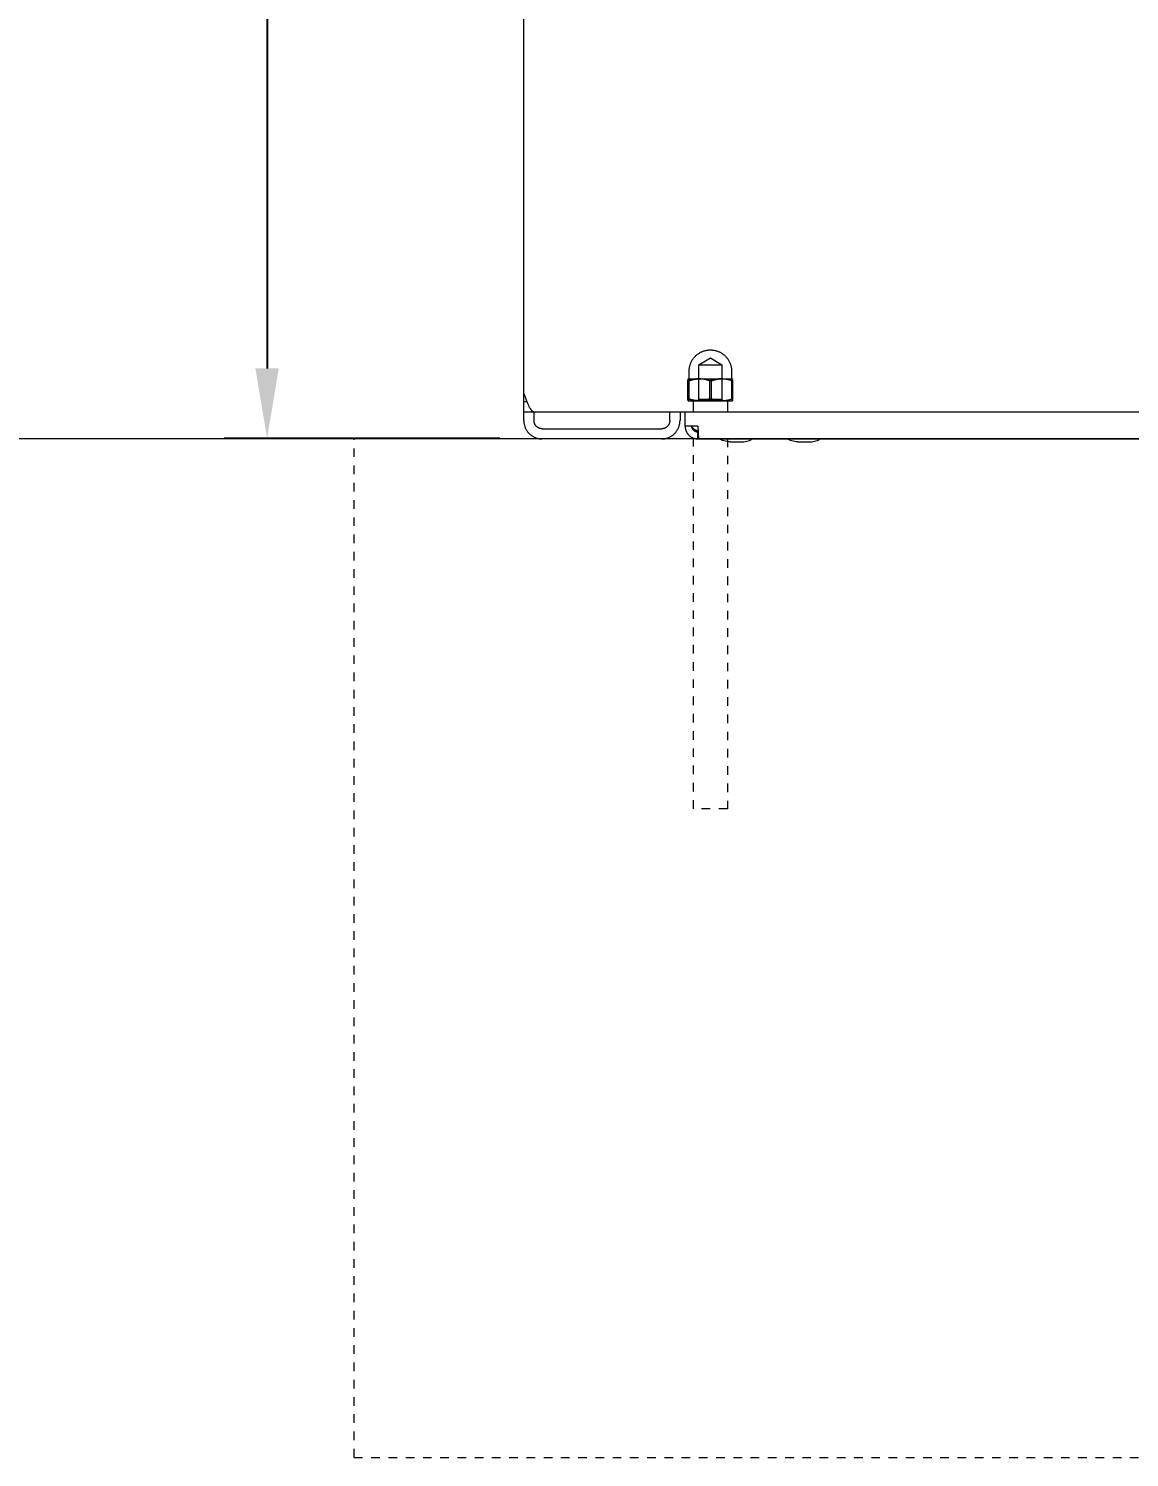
# Model space of a CAD drawing. Header units: inches. Extents: x 1.4 to 100.8, y 1 to 65.9.
# Drawn here: x 26.46 to 39.23, y 32.76 to 49.32 of the extents above; entities that cross this region are included whole.
import ezdxf

# ---------------------------------------------------------------- set-up
doc = ezdxf.new("R2010")
doc.units = ezdxf.units.IN
doc.linetypes.add('HIDDEN', pattern=[1.905, 1.27, -0.635])
for name, color, linetype, lineweight in [('ZANO_R', 7, 'Continuous', 0), ('ZANO_R_przerywana', 250, 'HIDDEN', 0), ('ZANO_W', 1, 'Continuous', 0)]:
    doc.layers.add(name, color=color, linetype=linetype, lineweight=lineweight)
doc.styles.get("Standard").update_dxf_attribs({"font": 'arial.ttf'})
doc.dimstyles.new('amerykanie', dxfattribs={"dimtxt": 50, "dimasz": 50, "dimexe": 0.5, "dimexo": 0.5, "dimgap": 1, "dimtad": 1, "dimdec": 0, "dimzin": 0, "dimlunit": 5, "dimtxsty": 'Standard', "dimcen": 0.09, "dimclrd": 1, "dimclre": 1, "dimclrt": 1, "dimazin": 0, "dimtfac": 1, "dimtdec": 0, "dimtmove": 0, "dimatfit": 3, "dimfxl": 1, "dimtzin": 0, "dimarcsym": 1})

# ---------------------------------------------------------------- blocks, each defined once
blk = doc.blocks.new('*D356')
at = {"layer": 'ZANO_W', "color": 1, "lineweight": -2}
for p, q in [((31.925, 62.289), (28.727, 62.289)), ((29.227, 61.477), (29.227, 45.385)), ((31.925, 44.572), (28.727, 44.572))]:
    blk.add_line(p, q, dxfattribs=at)
at = {"layer": 'ZANO_W', "color": 1}
for points in [[(29.362, 61.477), (29.091, 61.477), (29.227, 62.289)], [(29.091, 45.385), (29.362, 45.385), (29.227, 44.572)]]:
    blk.add_solid(points, dxfattribs=at)
at = {"layer": 'ZANO_W', "color": 1, "insert": (28.307, 53.431), "char_height": 0.8125, "attachment_point": 5, "rotation": 90}
blk.add_mtext('17 11/16', dxfattribs=at)

msp = doc.modelspace()

# ---------------------------------------------------------------- linework, layer by layer
at = {"layer": 'ZANO_R'}
for p, q in [((32.20432, 45.09442), (32.20432, 62.07635)), ((34.23338, 45.55834), (34.24048, 45.56283)), ((34.24048, 45.56283), (34.24774, 45.56707)), ((34.24774, 45.56707), (34.25514, 45.57107)), ((34.25514, 45.57107), (34.26266, 45.57481)), ((34.26266, 45.57481), (34.27031, 45.57828)), ((34.27031, 45.57828), (34.27808, 45.5815)), ((34.27808, 45.5815), (34.28595, 45.58445)), ((34.28595, 45.58445), (34.29392, 45.58713)), ((34.29392, 45.58713), (34.30197, 45.58954)), ((34.30197, 45.58954), (34.3101, 45.59166)), ((34.3101, 45.59166), (34.3183, 45.59351)), ((34.3183, 45.59351), (34.32655, 45.59508)), ((34.32655, 45.59508), (34.33486, 45.59637)), ((34.33486, 45.59637), (34.34321, 45.59737)), ((34.34321, 45.59737), (34.35158, 45.59809)), ((34.35158, 45.59809), (34.35997, 45.59852)), ((34.35997, 45.59852), (34.36838, 45.59866)), ((34.36838, 45.59866), (34.37678, 45.59852)), ((34.37678, 45.59852), (34.38517, 45.59809)), ((34.38517, 45.59809), (34.39355, 45.59737)), ((34.39355, 45.59737), (34.40189, 45.59637)), ((34.40189, 45.59637), (34.4102, 45.59508)), ((34.4102, 45.59508), (34.41846, 45.59351)), ((34.41846, 45.59351), (34.42666, 45.59166)), ((34.42666, 45.59166), (34.43479, 45.58954)), ((34.43479, 45.58954), (34.44284, 45.58713)), ((34.44284, 45.58713), (34.45081, 45.58445)), ((34.45081, 45.58445), (34.45868, 45.5815)), ((34.45868, 45.5815), (34.46644, 45.57828)), ((34.46644, 45.57828), (34.47409, 45.57481)), ((34.47409, 45.57481), (34.48162, 45.57107)), ((34.48162, 45.57107), (34.48901, 45.56707)), ((34.48901, 45.56707), (34.49627, 45.56283)), ((34.49627, 45.56283), (34.50337, 45.55834)), ((34.12453, 45.38604), (34.12581, 45.39434)), ((34.12581, 45.39434), (34.12738, 45.4026)), ((34.12738, 45.4026), (34.12923, 45.4108)), ((34.12923, 45.4108), (34.13136, 45.41893)), ((34.13136, 45.41893), (34.13377, 45.42698)), ((34.13377, 45.42698), (34.13645, 45.43495)), ((34.13645, 45.43495), (34.1394, 45.44282)), ((34.1394, 45.44282), (34.14261, 45.45058)), ((34.14261, 45.45058), (34.14609, 45.45823)), ((34.14609, 45.45823), (34.14983, 45.46576)), ((34.14983, 45.46576), (34.15382, 45.47316)), ((34.15382, 45.47316), (34.15807, 45.48041)), ((34.15807, 45.48041), (34.16256, 45.48752)), ((34.16256, 45.48752), (34.16729, 45.49447)), ((34.16729, 45.49447), (34.17225, 45.50125)), ((34.17225, 45.50125), (34.17744, 45.50786)), ((34.17744, 45.50786), (34.18286, 45.51429)), ((34.18286, 45.51429), (34.18849, 45.52053)), ((34.18849, 45.52053), (34.19433, 45.52657)), ((34.19433, 45.52657), (34.20037, 45.53241)), ((34.20037, 45.53241), (34.20661, 45.53804)), ((34.20661, 45.53804), (34.21304, 45.54346)), ((34.21304, 45.54346), (34.21965, 45.54865)), ((34.21965, 45.54865), (34.22643, 45.55361)), ((34.22643, 45.55361), (34.23338, 45.55834)), ((34.23447, 45.02546), (34.23447, 45.42538)), ((34.23448, 45.42538), (34.36838, 45.50583)), ((34.23448, 45.42538), (34.23448, 45.42538)), ((34.23448, 45.42538), (34.23448, 45.42538)), ((34.23448, 45.42538), (34.23448, 45.42538)), ((34.23448, 45.42538), (34.23451, 45.42538)), ((34.23451, 45.42538), (34.23468, 45.42538)), ((34.23468, 45.42538), (34.23546, 45.42538)), ((34.23546, 45.42538), (34.23878, 45.42538)), ((34.23878, 45.42538), (34.252, 45.42538)), ((34.252, 45.42538), (34.29685, 45.42538)), ((34.29685, 45.42538), (34.50227, 45.42538)), ((34.36838, 45.50583), (34.50227, 45.42538)), ((34.50228, 45.42538), (34.50228, 45.02546)), ((34.50337, 45.55834), (34.51032, 45.55361)), ((34.51032, 45.55361), (34.51711, 45.54865)), ((34.51711, 45.54865), (34.52372, 45.54346)), ((34.52372, 45.54346), (34.53014, 45.53804)), ((34.53014, 45.53804), (34.53638, 45.53241)), ((34.53638, 45.53241), (34.54243, 45.52657)), ((34.54243, 45.52657), (34.54827, 45.52053)), ((34.54827, 45.52053), (34.5539, 45.51429)), ((34.5539, 45.51429), (34.55931, 45.50786)), ((34.55931, 45.50786), (34.56451, 45.50125)), ((34.56451, 45.50125), (34.56947, 45.49447)), ((34.56947, 45.49447), (34.5742, 45.48752)), ((34.5742, 45.48752), (34.57869, 45.48041)), ((34.57869, 45.48041), (34.58293, 45.47316)), ((34.58293, 45.47316), (34.58692, 45.46576)), ((34.58692, 45.46576), (34.59066, 45.45823)), ((34.59066, 45.45823), (34.59414, 45.45058)), ((34.59414, 45.45058), (34.59736, 45.44282)), ((34.59736, 45.44282), (34.60031, 45.43495)), ((34.60031, 45.43495), (34.60299, 45.42698)), ((34.60299, 45.42698), (34.60539, 45.41893)), ((34.60539, 45.41893), (34.60752, 45.4108)), ((34.60752, 45.4108), (34.60937, 45.4026)), ((34.60937, 45.4026), (34.61094, 45.39434)), ((34.61094, 45.39434), (34.61223, 45.38604)), ((34.10669, 45.24104), (34.11218, 45.26379)), ((34.11876, 45.24519), (34.10669, 45.24104)), ((34.10669, 45.03078), (34.10669, 45.24104)), ((34.11218, 45.26379), (34.11239, 45.26391)), ((34.1124, 45.26391), (34.11239, 45.26391)), ((34.11239, 45.26391), (34.11239, 45.26391)), ((34.11239, 45.26391), (34.11239, 45.26391)), ((34.11239, 45.26391), (34.11245, 45.26391)), ((34.11245, 45.26391), (34.11273, 45.26391)), ((34.11273, 45.26391), (34.11402, 45.26391)), ((34.11277, 45.26389), (34.11849, 45.24104)), ((34.11402, 45.26391), (34.11955, 45.26391)), ((34.11772, 45.26393), (34.11788, 45.26394)), ((34.11788, 45.26394), (34.11804, 45.26396)), ((34.11804, 45.26396), (34.1182, 45.26398)), ((34.1182, 45.26398), (34.11835, 45.264)), ((34.11835, 45.264), (34.11851, 45.26403)), ((34.11849, 45.24104), (34.13205, 45.24546)), ((34.11849, 45.24104), (34.11849, 45.03078)), ((34.11851, 45.26403), (34.11867, 45.26407)), ((34.11867, 45.26407), (34.11882, 45.26411)), ((34.13096, 45.24893), (34.11876, 45.24519)), ((34.11882, 45.26411), (34.11897, 45.26415)), ((34.11897, 45.26415), (34.11913, 45.26421)), ((34.11913, 45.26421), (34.11928, 45.26426)), ((34.11928, 45.26426), (34.11942, 45.26432)), ((34.11942, 45.26432), (34.11957, 45.26439)), ((34.11955, 45.26391), (34.14258, 45.26391)), ((34.11957, 45.26439), (34.11971, 45.26446)), ((34.11971, 45.26446), (34.11985, 45.26454)), ((34.11985, 45.26454), (34.11999, 45.26462)), ((34.11999, 45.26462), (34.12013, 45.26471)), ((34.12013, 45.26471), (34.12026, 45.2648)), ((34.12026, 45.2648), (34.12039, 45.26489)), ((34.12039, 45.26489), (34.12051, 45.26499)), ((34.12051, 45.26499), (34.12064, 45.26509)), ((34.12064, 45.26509), (34.12075, 45.2652)), ((34.12075, 45.2652), (34.12087, 45.26531)), ((34.12087, 45.26531), (34.12098, 45.26543)), ((34.12098, 45.26543), (34.12109, 45.26555)), ((34.12109, 45.26555), (34.12119, 45.26567)), ((34.12119, 45.26567), (34.12129, 45.2658)), ((34.12129, 45.2658), (34.12138, 45.26593)), ((34.12138, 45.26593), (34.12147, 45.26606)), ((34.12147, 45.26606), (34.12156, 45.26619)), ((34.12156, 45.26619), (34.12164, 45.26633)), ((34.12164, 45.26633), (34.12171, 45.26647)), ((34.12171, 45.26647), (34.12178, 45.26662)), ((34.12178, 45.26662), (34.12185, 45.26676)), ((34.12185, 45.26676), (34.12191, 45.26691)), ((34.12191, 45.26691), (34.12197, 45.26706)), ((34.12197, 45.26706), (34.12202, 45.26721)), ((34.12202, 45.26721), (34.12206, 45.26737)), ((34.12206, 45.26737), (34.1221, 45.26752)), ((34.1221, 45.26752), (34.12214, 45.26768)), ((34.12214, 45.26768), (34.12217, 45.26784)), ((34.12217, 45.26784), (34.12219, 45.26799)), ((34.12219, 45.26799), (34.12221, 45.26815)), ((34.12221, 45.26815), (34.12222, 45.26831)), ((34.12222, 45.26831), (34.12223, 45.26847)), ((34.12223, 45.35252), (34.12238, 45.36092)), ((34.12223, 45.26863), (34.12223, 45.35252)), ((34.12223, 45.26847), (34.12223, 45.26863)), ((34.12238, 45.36092), (34.12281, 45.36932)), ((34.12281, 45.36932), (34.12352, 45.37769)), ((34.12352, 45.37769), (34.12453, 45.38604)), ((34.14328, 45.25226), (34.13096, 45.24893)), ((34.13205, 45.24546), (34.14575, 45.24941)), ((34.14258, 45.26391), (34.22767, 45.26391)), ((34.1557, 45.25519), (34.14328, 45.25226)), ((34.14575, 45.24941), (34.15958, 45.2529)), ((34.16821, 45.25769), (34.1557, 45.25519)), ((34.15958, 45.2529), (34.17352, 45.25591)), ((34.1808, 45.25978), (34.16821, 45.25769)), ((34.17352, 45.25591), (34.18755, 45.25846)), ((34.19345, 45.26145), (34.1808, 45.25978)), ((34.18755, 45.25846), (34.20166, 45.26053)), ((34.20615, 45.26269), (34.19345, 45.26145)), ((34.20166, 45.26053), (34.21583, 45.26212)), ((34.21888, 45.26351), (34.20615, 45.26269)), ((34.21583, 45.26212), (34.23004, 45.26324)), ((34.23163, 45.26391), (34.21888, 45.26351)), ((34.23004, 45.26324), (34.24429, 45.26387)), ((34.24439, 45.26351), (34.23163, 45.26391)), ((34.23955, 45.26381), (34.23559, 45.26388)), ((34.23612, 45.26391), (34.48279, 45.26391)), ((34.24099, 45.26381), (34.24516, 45.26388)), ((34.25712, 45.26269), (34.24439, 45.26351)), ((34.25397, 45.26388), (34.26826, 45.26326)), ((34.26982, 45.26145), (34.25712, 45.26269)), ((34.26826, 45.26326), (34.28252, 45.26215)), ((34.28247, 45.25978), (34.26982, 45.26145)), ((34.29506, 45.25769), (34.28247, 45.25978)), ((34.28252, 45.26215), (34.29674, 45.26057)), ((34.30757, 45.25519), (34.29506, 45.25769)), ((34.29674, 45.26057), (34.3109, 45.2585)), ((34.31999, 45.25227), (34.30757, 45.25519)), ((34.3109, 45.2585), (34.32497, 45.25595)), ((34.33231, 45.24893), (34.31999, 45.25227)), ((34.32497, 45.25595), (34.33896, 45.25293)), ((34.34451, 45.24519), (34.33231, 45.24893)), ((34.33896, 45.25293), (34.35283, 45.24943)), ((34.35658, 45.24104), (34.34451, 45.24519)), ((34.35283, 45.24943), (34.36657, 45.24547)), ((34.36925, 45.2452), (34.35658, 45.24104)), ((34.35658, 45.24104), (34.35658, 45.03078)), ((34.36657, 45.24547), (34.38018, 45.24104)), ((34.38205, 45.24894), (34.36925, 45.2452)), ((34.38018, 45.24104), (34.39182, 45.24504)), ((34.38018, 45.03078), (34.38018, 45.24104)), ((34.39497, 45.25228), (34.38205, 45.24894)), ((34.39182, 45.24504), (34.40359, 45.24866)), ((34.40798, 45.2552), (34.39497, 45.25228)), ((34.40359, 45.24866), (34.41546, 45.25191)), ((34.42108, 45.25771), (34.40798, 45.2552)), ((34.41546, 45.25191), (34.42744, 45.25478)), ((34.43426, 45.25979), (34.42108, 45.25771)), ((34.42744, 45.25478), (34.4395, 45.25726)), ((34.44749, 45.26146), (34.43426, 45.25979)), ((34.4395, 45.25726), (34.45163, 45.25936)), ((34.46077, 45.2627), (34.44749, 45.26146)), ((34.45163, 45.25936), (34.46382, 45.26107)), ((34.47409, 45.26352), (34.46077, 45.2627)), ((34.46382, 45.26107), (34.47606, 45.2624)), ((34.48742, 45.26391), (34.47409, 45.26352)), ((34.47606, 45.2624), (34.48833, 45.26333)), ((34.48325, 45.26388), (34.47908, 45.26381)), ((34.50075, 45.26352), (34.48742, 45.26391)), ((34.48833, 45.26333), (34.50063, 45.26387)), ((34.49246, 45.26391), (34.62398, 45.26391)), ((34.51406, 45.2627), (34.50075, 45.26352)), ((34.50908, 45.26388), (34.52143, 45.26336)), ((34.52735, 45.26146), (34.51406, 45.2627)), ((34.52143, 45.26336), (34.53376, 45.26244)), ((34.54058, 45.25979), (34.52735, 45.26146)), ((34.53376, 45.26244), (34.54606, 45.26112)), ((34.55375, 45.25771), (34.54058, 45.25979)), ((34.54606, 45.26112), (34.5583, 45.25942)), ((34.56686, 45.2552), (34.55375, 45.25771)), ((34.5583, 45.25942), (34.57049, 45.25732)), ((34.57987, 45.25228), (34.56686, 45.2552)), ((34.57049, 45.25732), (34.5826, 45.25483)), ((34.59278, 45.24894), (34.57987, 45.25228)), ((34.5826, 45.25483), (34.59462, 45.25195)), ((34.60559, 45.2452), (34.59278, 45.24894)), ((34.59462, 45.25195), (34.60655, 45.2487)), ((34.61826, 45.24104), (34.60559, 45.2452)), ((34.60655, 45.2487), (34.61837, 45.24506)), ((34.61223, 45.38604), (34.61323, 45.37769)), ((34.61323, 45.37769), (34.61395, 45.36932)), ((34.61395, 45.36932), (34.61438, 45.36092)), ((34.61438, 45.36092), (34.61452, 45.35252)), ((34.61452, 45.35252), (34.61452, 45.26863)), ((34.61452, 45.26863), (34.61452, 45.26847)), ((34.61452, 45.26847), (34.61453, 45.26831)), ((34.61453, 45.26831), (34.61455, 45.26814)), ((34.61455, 45.26814), (34.61457, 45.26798)), ((34.61457, 45.26798), (34.61459, 45.26782)), ((34.61459, 45.26782), (34.61462, 45.26765)), ((34.61462, 45.26765), (34.61466, 45.26749)), ((34.61466, 45.26749), (34.6147, 45.26734)), ((34.6147, 45.26734), (34.61475, 45.26718)), ((34.61475, 45.26718), (34.6148, 45.26702)), ((34.6148, 45.26702), (34.61486, 45.26687)), ((34.61486, 45.26687), (34.61493, 45.26672)), ((34.61493, 45.26672), (34.615, 45.26657)), ((34.615, 45.26657), (34.61507, 45.26642)), ((34.61507, 45.26642), (34.61515, 45.26628)), ((34.61515, 45.26628), (34.61523, 45.26614)), ((34.61523, 45.26614), (34.61532, 45.266)), ((34.61532, 45.266), (34.61542, 45.26586)), ((34.61542, 45.26586), (34.61552, 45.26573)), ((34.61552, 45.26573), (34.61562, 45.2656)), ((34.61562, 45.2656), (34.61573, 45.26548)), ((34.61573, 45.26548), (34.61584, 45.26536)), ((34.61584, 45.26536), (34.61595, 45.26524)), ((34.61595, 45.26524), (34.61607, 45.26513)), ((34.61607, 45.26513), (34.6162, 45.26502)), ((34.6162, 45.26502), (34.61632, 45.26492)), ((34.61632, 45.26492), (34.61646, 45.26482)), ((34.61646, 45.26482), (34.61659, 45.26472)), ((34.61659, 45.26472), (34.61673, 45.26463)), ((34.61673, 45.26463), (34.61687, 45.26455)), ((34.61687, 45.26455), (34.61701, 45.26447)), ((34.61701, 45.26447), (34.61716, 45.26439)), ((34.61716, 45.26439), (34.61731, 45.26432)), ((34.61731, 45.26432), (34.61746, 45.26426)), ((34.61746, 45.26426), (34.61761, 45.2642)), ((34.61761, 45.2642), (34.61777, 45.26415)), ((34.61777, 45.26415), (34.61792, 45.2641)), ((34.61792, 45.2641), (34.61808, 45.26405)), ((34.61808, 45.26405), (34.61824, 45.26402)), ((34.61824, 45.26402), (34.6184, 45.26398)), ((34.62416, 45.26391), (34.61826, 45.24104)), ((34.61826, 45.03078), (34.61826, 45.24104)), ((34.61837, 45.24506), (34.63006, 45.24104)), ((34.6184, 45.26398), (34.61856, 45.26396)), ((34.63006, 45.24104), (34.62416, 45.26391)), ((34.63006, 45.03078), (34.63006, 45.24104)), ((32.20432, 44.9999), (32.20432, 45.09442)), ((32.20432, 45.09442), (32.22647, 45.03268)), ((34.50422, 45.07475), (34.50422, 45.07481)), ((32.20432, 44.9999), (32.23896, 44.9999)), ((32.20432, 44.88175), (32.20432, 44.9999)), ((32.22647, 45.03268), (32.24271, 44.9905)), ((32.24271, 44.9905), (32.24988, 44.97331)), ((32.24988, 44.97331), (32.25748, 44.9563)), ((32.25748, 44.9563), (32.26389, 44.94304)), ((32.26389, 44.94304), (32.26726, 44.9365)), ((32.26726, 44.9365), (32.27078, 44.93002)), ((32.27078, 44.93002), (32.27388, 44.9246)), ((32.27388, 44.9246), (32.27711, 44.91925)), ((32.27711, 44.91925), (32.2805, 44.914)), ((32.2805, 44.914), (32.28226, 44.91142)), ((32.28226, 44.91142), (32.28407, 44.90887)), ((32.28407, 44.90887), (32.28566, 44.90671)), ((32.28566, 44.90671), (32.2873, 44.90457)), ((32.2873, 44.90457), (32.28898, 44.90248)), ((32.28898, 44.90248), (32.29071, 44.90042)), ((32.29071, 44.90042), (32.2923, 44.89862)), ((32.2923, 44.89862), (32.29394, 44.89686)), ((32.29394, 44.89686), (32.29562, 44.89515)), ((34.11218, 45.00804), (34.10669, 45.03078)), ((34.11876, 45.02664), (34.10669, 45.03078)), ((34.11239, 45.00792), (34.11218, 45.00804)), ((34.1124, 45.00792), (34.11239, 45.00792)), ((34.11239, 45.00792), (34.11239, 45.00792)), ((34.11239, 45.00792), (34.11239, 45.00792)), ((34.11239, 45.00792), (34.11243, 45.00792)), ((34.11243, 45.00792), (34.11269, 45.00792)), ((34.11269, 45.00792), (34.11393, 45.00792)), ((34.11849, 45.03078), (34.11278, 45.00794)), ((34.11393, 45.00792), (34.11936, 45.00792)), ((34.13311, 45.0261), (34.11849, 45.03078)), ((34.13096, 45.02289), (34.11876, 45.02664)), ((34.11936, 45.00792), (34.14214, 45.00792)), ((34.14328, 45.01956), (34.13096, 45.02289)), ((34.14789, 45.02194), (34.13311, 45.0261)), ((34.14214, 45.00792), (34.22679, 45.00792)), ((34.1557, 45.01664), (34.14328, 45.01956)), ((34.1628, 45.01828), (34.14789, 45.02194)), ((34.16821, 45.01414), (34.1557, 45.01664)), ((34.17783, 45.01514), (34.1628, 45.01828)), ((34.1808, 45.01205), (34.16821, 45.01414)), ((34.56526, 45.00508), (34.17146, 45.00508)), ((34.17146, 45.00508), (34.17146, 45.00508)), ((34.17146, 45.00508), (34.1715, 45.00508)), ((34.17146, 44.88175), (34.17146, 45.00508)), ((34.19296, 45.01253), (34.17783, 45.01514)), ((34.19345, 45.01038), (34.1808, 45.01205)), ((34.20816, 45.01044), (34.19296, 45.01253)), ((34.20615, 45.00914), (34.19345, 45.01038)), ((34.21888, 45.00831), (34.20615, 45.00914)), ((34.22344, 45.00888), (34.20816, 45.01044)), ((34.21085, 45.00792), (34.21085, 45.00892)), ((34.21086, 45.00893), (34.23447, 45.02546)), ((34.28423, 45.00892), (34.21086, 45.00892)), ((34.23163, 45.00792), (34.21888, 45.00831)), ((34.22434, 45.00882), (34.22344, 45.00888)), ((34.23434, 45.00824), (34.22353, 45.00887)), ((34.22767, 45.00794), (34.2237, 45.00802)), ((34.24439, 45.00831), (34.23163, 45.00792)), ((34.24517, 45.00794), (34.23434, 45.00824)), ((34.29685, 45.02546), (34.23449, 45.02546)), ((34.23559, 45.00792), (34.48324, 45.00792)), ((34.25712, 45.00913), (34.24439, 45.00831)), ((34.2645, 45.00825), (34.25351, 45.00794)), ((34.26982, 45.01038), (34.25712, 45.00913)), ((34.27548, 45.0089), (34.2645, 45.00825)), ((34.28247, 45.01204), (34.26982, 45.01038)), ((34.27837, 45.00892), (34.27548, 45.00892)), ((34.28819, 45.01014), (34.27553, 45.00891)), ((34.29506, 45.01413), (34.28247, 45.01204)), ((34.46122, 45.00892), (34.28423, 45.00892)), ((34.30081, 45.01174), (34.28819, 45.01014)), ((34.30757, 45.01664), (34.29506, 45.01413)), ((34.50226, 45.02546), (34.29685, 45.02546)), ((34.31338, 45.01373), (34.30081, 45.01174)), ((34.31999, 45.01956), (34.30757, 45.01664)), ((34.32588, 45.0161), (34.31338, 45.01373)), ((34.33231, 45.02289), (34.31999, 45.01956)), ((34.33831, 45.01884), (34.32588, 45.0161)), ((34.34451, 45.02664), (34.33231, 45.02289)), ((34.35064, 45.02195), (34.33831, 45.01884)), ((34.35658, 45.03078), (34.34451, 45.02664)), ((34.36288, 45.02543), (34.35064, 45.02195)), ((34.36297, 45.02546), (34.35603, 45.02348)), ((34.35658, 45.03078), (34.36925, 45.02663)), ((34.38018, 45.03078), (34.36297, 45.02546)), ((34.36925, 45.02663), (34.38205, 45.02288)), ((34.39177, 45.0268), (34.38018, 45.03078)), ((34.38205, 45.02288), (34.39497, 45.01955)), ((34.40349, 45.02319), (34.39177, 45.0268)), ((34.39497, 45.01955), (34.40798, 45.01662)), ((34.41531, 45.01996), (34.40349, 45.02319)), ((34.40798, 45.01662), (34.42108, 45.01412)), ((34.42724, 45.0171), (34.41531, 45.01996)), ((34.42108, 45.01412), (34.43426, 45.01203)), ((34.43924, 45.01462), (34.42724, 45.0171)), ((34.43426, 45.01203), (34.44749, 45.01037)), ((34.45132, 45.01251), (34.43924, 45.01462)), ((34.44749, 45.01037), (34.46077, 45.00913)), ((34.46346, 45.0108), (34.45132, 45.01251)), ((34.46077, 45.00913), (34.47409, 45.00831)), ((34.52591, 45.00892), (34.46128, 45.00892)), ((34.47564, 45.00946), (34.46346, 45.0108)), ((34.47409, 45.00831), (34.48742, 45.00792)), ((34.48787, 45.00852), (34.47564, 45.00946)), ((34.48742, 45.00792), (34.50075, 45.00831)), ((34.50011, 45.00796), (34.48787, 45.00852)), ((34.49158, 45.00792), (34.62397, 45.00792)), ((34.50075, 45.00831), (34.51406, 45.00913)), ((34.50228, 45.02546), (34.5259, 45.00893)), ((34.52223, 45.00851), (34.50996, 45.00796)), ((34.51406, 45.00913), (34.52735, 45.01037)), ((34.53447, 45.00945), (34.52223, 45.00851)), ((34.52589, 45.00892), (34.52591, 45.00892)), ((34.52591, 45.00892), (34.52591, 45.00892)), ((34.52591, 45.00892), (34.52591, 45.00792)), ((34.52735, 45.01037), (34.54058, 45.01203)), ((34.54667, 45.01078), (34.53447, 45.00945)), ((34.54058, 45.01203), (34.55375, 45.01412)), ((34.55883, 45.01249), (34.54667, 45.01078)), ((34.55375, 45.01412), (34.56686, 45.01662)), ((34.57092, 45.0146), (34.55883, 45.01249)), ((34.56529, 45.00508), (34.56529, 44.88175)), ((34.56686, 45.01662), (34.57987, 45.01955)), ((34.58294, 45.01708), (34.57092, 45.0146)), ((34.57987, 45.01955), (34.59278, 45.02288)), ((34.59488, 45.01994), (34.58294, 45.01708)), ((34.59278, 45.02288), (34.60559, 45.02663)), ((34.60672, 45.02318), (34.59488, 45.01994)), ((34.60559, 45.02663), (34.61826, 45.03078)), ((34.61845, 45.0268), (34.60672, 45.02318)), ((34.61826, 45.03078), (34.62416, 45.00792)), ((34.63006, 45.03078), (34.61845, 45.0268)), ((34.62416, 45.00792), (34.63006, 45.03078)), ((32.20432, 44.88175), (32.32154, 44.88175)), ((32.20432, 44.77935), (32.20432, 44.88175)), ((32.20432, 44.77935), (32.20444, 44.77209)), ((32.20444, 44.77209), (32.20481, 44.76484)), ((32.20481, 44.76484), (32.20543, 44.75761)), ((32.20543, 44.75761), (32.2063, 44.7504)), ((32.2063, 44.7504), (32.20741, 44.74322)), ((32.20741, 44.74322), (32.20876, 44.73609)), ((32.20876, 44.73609), (32.21036, 44.729)), ((32.29562, 44.89515), (32.29736, 44.89349)), ((32.29736, 44.89349), (32.29895, 44.89206)), ((32.29895, 44.89206), (32.30058, 44.89069)), ((32.30058, 44.89069), (32.30142, 44.89002)), ((32.30142, 44.89002), (32.30227, 44.88937)), ((32.30227, 44.88937), (32.30313, 44.88874)), ((32.30313, 44.88874), (32.304, 44.88812)), ((32.304, 44.88812), (32.30471, 44.88765)), ((32.30471, 44.88765), (32.30543, 44.88718)), ((32.30543, 44.88718), (32.30615, 44.88673)), ((32.30615, 44.88673), (32.30689, 44.88629)), ((32.30689, 44.88629), (32.30763, 44.88587)), ((32.30763, 44.88587), (32.30838, 44.88547)), ((32.30838, 44.88547), (32.30914, 44.88508)), ((32.30914, 44.88508), (32.30991, 44.88471)), ((32.30991, 44.88471), (32.31071, 44.88434)), ((32.31071, 44.88434), (32.31152, 44.884)), ((32.31152, 44.884), (32.31234, 44.88367)), ((32.31234, 44.88367), (32.31317, 44.88337)), ((32.31317, 44.88337), (32.31401, 44.88309)), ((32.31401, 44.88309), (32.31485, 44.88284)), ((32.31485, 44.88284), (32.3157, 44.88261)), ((32.3157, 44.88261), (32.31656, 44.88241)), ((32.31656, 44.88241), (32.31728, 44.88225)), ((32.31728, 44.88225), (32.31802, 44.88212)), ((32.31802, 44.88212), (32.31875, 44.88201)), ((32.31875, 44.88201), (32.31949, 44.88192)), ((32.31949, 44.88192), (32.32023, 44.88184)), ((32.32023, 44.88184), (32.32098, 44.88179)), ((32.32098, 44.88179), (32.32172, 44.88176)), ((32.32172, 44.88176), (32.32246, 44.88175)), ((32.32246, 44.88175), (32.32246, 44.77935)), ((32.32246, 44.88175), (49.80385, 44.88175)), ((32.32252, 44.77613), (32.32246, 44.77935)), ((32.32268, 44.7729), (32.32252, 44.77613)), ((32.32296, 44.76969), (32.32268, 44.7729)), ((32.32334, 44.76648), (32.32296, 44.76969)), ((32.32384, 44.76329), (32.32334, 44.76648)), ((32.32444, 44.76012), (32.32384, 44.76329)), ((32.32515, 44.75698), (32.32444, 44.76012)), ((32.32597, 44.75385), (32.32515, 44.75698)), ((32.32689, 44.75076), (32.32597, 44.75385)), ((32.32792, 44.7477), (32.32689, 44.75076)), ((32.32905, 44.74468), (32.32792, 44.7477)), ((32.33029, 44.7417), (32.32905, 44.74468)), ((32.33163, 44.73876), (32.33029, 44.7417)), ((32.33306, 44.73587), (32.33163, 44.73876)), ((32.33459, 44.73303), (32.33306, 44.73587)), ((32.33622, 44.73024), (32.33459, 44.73303)), ((33.88565, 44.73303), (33.88402, 44.73024)), ((33.88719, 44.73587), (33.88565, 44.73303)), ((33.88862, 44.73876), (33.88719, 44.73587)), ((33.88996, 44.7417), (33.88862, 44.73876)), ((33.89119, 44.74468), (33.88996, 44.7417)), ((33.89233, 44.7477), (33.89119, 44.74468)), ((33.89335, 44.75076), (33.89233, 44.7477)), ((33.89428, 44.75385), (33.89335, 44.75076)), ((33.8951, 44.75698), (33.89428, 44.75385)), ((33.89581, 44.76012), (33.8951, 44.75698)), ((33.89641, 44.76329), (33.89581, 44.76012)), ((33.8969, 44.76648), (33.89641, 44.76329)), ((33.89729, 44.76969), (33.8969, 44.76648)), ((33.89756, 44.7729), (33.89729, 44.76969)), ((33.89773, 44.77613), (33.89756, 44.7729)), ((33.89778, 44.77935), (33.89773, 44.77613)), ((33.89778, 44.77935), (33.89778, 44.88175)), ((34.00988, 44.729), (34.01148, 44.73609)), ((34.01148, 44.73609), (34.01284, 44.74322)), ((34.01284, 44.74322), (34.01395, 44.7504)), ((34.01395, 44.7504), (34.01482, 44.75761)), ((34.01482, 44.75761), (34.01544, 44.76484)), ((34.01544, 44.76484), (34.01581, 44.77209)), ((34.01581, 44.77209), (34.01593, 44.77935)), ((34.01593, 44.88175), (34.01593, 44.77935)), ((34.07501, 44.71634), (34.07501, 44.88175)), ((30.23517, 44.57248), (51.8958, 44.57248)), ((32.21036, 44.729), (32.2122, 44.72198)), ((32.2122, 44.72198), (32.21428, 44.71502)), ((32.21428, 44.71502), (32.21659, 44.70814)), ((32.21659, 44.70814), (32.21914, 44.70134)), ((32.21914, 44.70134), (32.22192, 44.69463)), ((32.22192, 44.69463), (32.22493, 44.68802)), ((32.22493, 44.68802), (32.22816, 44.68151)), ((32.22816, 44.68151), (32.23161, 44.67512)), ((32.23161, 44.67512), (32.23528, 44.66886)), ((32.23528, 44.66886), (32.23915, 44.66272)), ((32.23915, 44.66272), (32.24324, 44.65671)), ((32.24324, 44.65671), (32.24753, 44.65085)), ((32.24753, 44.65085), (32.25201, 44.64514)), ((32.25201, 44.64514), (32.25669, 44.63959)), ((32.25669, 44.63959), (32.26156, 44.6342)), ((32.26156, 44.6342), (32.2666, 44.62897)), ((32.2666, 44.62897), (32.27183, 44.62393)), ((32.27183, 44.62393), (32.27722, 44.61906)), ((32.27722, 44.61906), (32.28277, 44.61438)), ((32.28277, 44.61438), (32.28848, 44.6099)), ((32.28848, 44.6099), (32.29434, 44.60561)), ((32.29434, 44.60561), (32.30035, 44.60152)), ((32.30035, 44.60152), (32.30648, 44.59765)), ((32.30648, 44.59765), (32.31275, 44.59398)), ((32.31275, 44.59398), (32.31914, 44.59053)), ((32.31914, 44.59053), (32.32565, 44.5873)), ((32.32565, 44.5873), (32.33226, 44.58429)), ((32.33226, 44.58429), (32.33897, 44.58151)), ((32.33795, 44.72751), (32.33622, 44.73024)), ((32.33976, 44.72485), (32.33795, 44.72751)), ((32.33897, 44.58151), (32.34577, 44.57897)), ((32.34167, 44.72224), (32.33976, 44.72485)), ((32.34366, 44.7197), (32.34167, 44.72224)), ((32.34574, 44.71724), (32.34366, 44.7197)), ((32.34791, 44.71484), (32.34574, 44.71724)), ((32.34577, 44.57897), (32.35265, 44.57665)), ((32.35015, 44.71252), (32.34791, 44.71484)), ((32.35247, 44.71028), (32.35015, 44.71252)), ((32.35486, 44.70811), (32.35247, 44.71028)), ((32.35265, 44.57665), (32.35961, 44.57457)), ((32.35733, 44.70603), (32.35486, 44.70811)), ((32.35987, 44.70404), (32.35733, 44.70603)), ((32.35961, 44.57457), (32.36663, 44.57273)), ((32.36248, 44.70213), (32.35987, 44.70404)), ((32.36514, 44.70032), (32.36248, 44.70213)), ((32.36787, 44.69859), (32.36514, 44.70032)), ((32.36663, 44.57273), (32.37371, 44.57113)), ((32.37066, 44.69697), (32.36787, 44.69859)), ((32.3735, 44.69543), (32.37066, 44.69697)), ((32.37639, 44.694), (32.3735, 44.69543)), ((32.37371, 44.57113), (32.38085, 44.56978)), ((32.37933, 44.69266), (32.37639, 44.694)), ((32.38231, 44.69142), (32.37933, 44.69266)), ((32.38085, 44.56978), (32.38802, 44.56867)), ((32.38533, 44.69029), (32.38231, 44.69142)), ((32.38839, 44.68926), (32.38533, 44.69029)), ((32.38802, 44.56867), (32.39523, 44.5678)), ((32.39148, 44.68834), (32.38839, 44.68926)), ((32.3946, 44.68752), (32.39148, 44.68834)), ((32.39775, 44.68681), (32.3946, 44.68752)), ((32.39523, 44.5678), (32.40247, 44.56718)), ((32.40092, 44.68621), (32.39775, 44.68681)), ((32.40411, 44.68572), (32.40092, 44.68621)), ((32.40247, 44.56718), (32.40972, 44.56681)), ((32.40732, 44.68533), (32.40411, 44.68572)), ((32.41053, 44.68506), (32.40732, 44.68533)), ((32.40972, 44.56681), (32.41698, 44.56669)), ((32.41376, 44.68489), (32.41053, 44.68506)), ((32.41698, 44.68483), (32.41376, 44.68489)), ((32.41698, 44.68483), (33.80326, 44.68483)), ((33.80326, 44.56669), (32.41698, 44.56669)), ((33.80649, 44.68489), (33.80326, 44.68483)), ((33.80326, 44.56669), (33.81052, 44.56681)), ((33.80971, 44.68506), (33.80649, 44.68489)), ((33.81293, 44.68533), (33.80971, 44.68506)), ((33.81052, 44.56681), (33.81778, 44.56718)), ((33.81613, 44.68572), (33.81293, 44.68533)), ((33.81932, 44.68621), (33.81613, 44.68572)), ((33.81778, 44.56718), (33.82501, 44.5678)), ((33.82249, 44.68681), (33.81932, 44.68621)), ((33.82564, 44.68752), (33.82249, 44.68681)), ((33.82501, 44.5678), (33.83222, 44.56867)), ((33.82876, 44.68834), (33.82564, 44.68752)), ((33.83186, 44.68926), (33.82876, 44.68834)), ((33.83492, 44.69029), (33.83186, 44.68926)), ((33.83222, 44.56867), (33.8394, 44.56978)), ((33.83794, 44.69142), (33.83492, 44.69029)), ((33.84092, 44.69266), (33.83794, 44.69142)), ((33.8394, 44.56978), (33.84653, 44.57113)), ((33.84386, 44.694), (33.84092, 44.69266)), ((33.84675, 44.69543), (33.84386, 44.694)), ((33.84653, 44.57113), (33.85362, 44.57273)), ((33.84959, 44.69697), (33.84675, 44.69543)), ((33.85237, 44.69859), (33.84959, 44.69697)), ((33.8551, 44.70032), (33.85237, 44.69859)), ((33.85362, 44.57273), (33.86064, 44.57457)), ((33.85777, 44.70213), (33.8551, 44.70032)), ((33.86038, 44.70404), (33.85777, 44.70213)), ((33.86291, 44.70603), (33.86038, 44.70404)), ((33.86064, 44.57457), (33.8676, 44.57665)), ((33.86538, 44.70811), (33.86291, 44.70603)), ((33.86778, 44.71028), (33.86538, 44.70811)), ((33.8676, 44.57665), (33.87448, 44.57897)), ((33.8701, 44.71252), (33.86778, 44.71028)), ((33.87234, 44.71484), (33.8701, 44.71252)), ((33.8745, 44.71724), (33.87234, 44.71484)), ((33.87448, 44.57897), (33.88128, 44.58151)), ((33.87658, 44.7197), (33.8745, 44.71724)), ((33.87858, 44.72224), (33.87658, 44.7197)), ((33.88048, 44.72485), (33.87858, 44.72224)), ((33.8823, 44.72751), (33.88048, 44.72485)), ((33.88128, 44.58151), (33.88799, 44.58429)), ((33.88402, 44.73024), (33.8823, 44.72751)), ((33.88799, 44.58429), (33.8946, 44.5873)), ((33.8946, 44.5873), (33.9011, 44.59053)), ((33.9011, 44.59053), (33.90749, 44.59398)), ((33.90749, 44.59398), (33.91376, 44.59765)), ((33.91376, 44.59765), (33.9199, 44.60152)), ((33.9199, 44.60152), (33.9259, 44.60561)), ((33.9259, 44.60561), (33.93177, 44.6099)), ((33.93177, 44.6099), (33.93748, 44.61438)), ((33.93748, 44.61438), (33.94303, 44.61906)), ((33.94303, 44.61906), (33.94842, 44.62393)), ((33.94842, 44.62393), (33.95364, 44.62897)), ((33.95364, 44.62897), (33.95869, 44.6342)), ((33.95869, 44.6342), (33.96355, 44.63959)), ((33.96355, 44.63959), (33.96823, 44.64514)), ((33.96823, 44.64514), (33.97272, 44.65085)), ((33.97272, 44.65085), (33.97701, 44.65671)), ((33.97701, 44.65671), (33.98109, 44.66272)), ((33.98109, 44.66272), (33.98497, 44.66886)), ((33.98497, 44.66886), (33.98864, 44.67512)), ((33.98864, 44.67512), (33.99209, 44.68151)), ((33.99209, 44.68151), (33.99532, 44.68802)), ((33.99532, 44.68802), (33.99832, 44.69463)), ((33.99832, 44.69463), (34.0011, 44.70134)), ((34.0011, 44.70134), (34.00365, 44.70814)), ((34.00365, 44.70814), (34.00597, 44.71502)), ((34.00597, 44.71502), (34.00805, 44.72198)), ((34.00805, 44.72198), (34.00988, 44.729)), ((34.07501, 44.71634), (34.07509, 44.71123)), ((34.22466, 44.71634), (34.07501, 44.71634)), ((34.07509, 44.71123), (34.07535, 44.70613)), ((34.07535, 44.70613), (34.07579, 44.70104)), ((34.07579, 44.70104), (34.0764, 44.69596)), ((34.0764, 44.69596), (34.07718, 44.69091)), ((34.07718, 44.69091), (34.07814, 44.68589)), ((34.07814, 44.68589), (34.07926, 44.68091)), ((34.07926, 44.68091), (34.08056, 44.67596)), ((34.08056, 44.67596), (34.08202, 44.67107)), ((34.08202, 44.67107), (34.08365, 44.66622)), ((34.08365, 44.66622), (34.08544, 44.66144)), ((34.08544, 44.66144), (34.0874, 44.65672)), ((34.0874, 44.65672), (34.08951, 44.65207)), ((34.08951, 44.65207), (34.09178, 44.64749)), ((34.09178, 44.64749), (34.09421, 44.64299)), ((34.09421, 44.64299), (34.09679, 44.63858)), ((34.09679, 44.63858), (34.09952, 44.63426)), ((34.09952, 44.63426), (34.1024, 44.63004)), ((34.1024, 44.63004), (34.10542, 44.62591)), ((34.10542, 44.62591), (34.10857, 44.6219)), ((34.10857, 44.6219), (34.11186, 44.61799)), ((34.11186, 44.61799), (34.11529, 44.61419)), ((34.11529, 44.61419), (34.11884, 44.61052)), ((34.11884, 44.61052), (34.12251, 44.60697)), ((34.12251, 44.60697), (34.12631, 44.60354)), ((34.12631, 44.60354), (34.13022, 44.60025)), ((34.13022, 44.60025), (34.13423, 44.5971)), ((34.13423, 44.5971), (34.13836, 44.59408)), ((34.13836, 44.59408), (34.14258, 44.5912)), ((34.14258, 44.5912), (34.1469, 44.58847)), ((34.1469, 44.58847), (34.15131, 44.58589)), ((34.15131, 44.58589), (34.15581, 44.58346)), ((34.15381, 44.71392), (34.15377, 44.71634)), ((34.15382, 44.71487), (34.15379, 44.71532)), ((34.15394, 44.7115), (34.15381, 44.71392)), ((34.15385, 44.71441), (34.15382, 44.71487)), ((34.15389, 44.71396), (34.15385, 44.71441)), ((34.15394, 44.7135), (34.15389, 44.71396)), ((34.15399, 44.71305), (34.15394, 44.7135)), ((34.15414, 44.70909), (34.15394, 44.7115)), ((34.15406, 44.7126), (34.15399, 44.71305)), ((34.15413, 44.71215), (34.15406, 44.7126)), ((34.15421, 44.7117), (34.15413, 44.71215)), ((34.15443, 44.70669), (34.15414, 44.70909)), ((34.1544, 44.71081), (34.15421, 44.7117)), ((34.15462, 44.70992), (34.1544, 44.71081)), ((34.1548, 44.7043), (34.15443, 44.70669)), ((34.15486, 44.70905), (34.15462, 44.70992)), ((34.15525, 44.70192), (34.1548, 44.7043)), ((34.15513, 44.70818), (34.15486, 44.70905)), ((34.15545, 44.70727), (34.15513, 44.70818)), ((34.15579, 44.69956), (34.15525, 44.70192)), ((34.1558, 44.70637), (34.15545, 44.70727)), ((34.1564, 44.69722), (34.15579, 44.69956)), ((34.15617, 44.70549), (34.1558, 44.70637)), ((34.15581, 44.58346), (34.16039, 44.58119)), ((34.15657, 44.70462), (34.15617, 44.70549)), ((34.15709, 44.6949), (34.1564, 44.69722)), ((34.157, 44.70375), (34.15657, 44.70462)), ((34.15744, 44.7029), (34.157, 44.70375)), ((34.15786, 44.6926), (34.15709, 44.6949)), ((34.15791, 44.70206), (34.15744, 44.7029)), ((34.15871, 44.69034), (34.15786, 44.6926)), ((34.1584, 44.70124), (34.15791, 44.70206)), ((34.15897, 44.70032), (34.1584, 44.70124)), ((34.15964, 44.6881), (34.15871, 44.69034)), ((34.15956, 44.69942), (34.15897, 44.70032)), ((34.16017, 44.69853), (34.15956, 44.69942)), ((34.16064, 44.6859), (34.15964, 44.6881)), ((34.16081, 44.69766), (34.16017, 44.69853)), ((34.16039, 44.58119), (34.16504, 44.57908)), ((34.16172, 44.68373), (34.16064, 44.6859)), ((34.16146, 44.6968), (34.16081, 44.69766)), ((34.16212, 44.69595), (34.16146, 44.6968)), ((34.16287, 44.6816), (34.16172, 44.68373)), ((34.1635, 44.6943), (34.16212, 44.69595)), ((34.16409, 44.67951), (34.16287, 44.6816)), ((34.16436, 44.69333), (34.1635, 44.6943)), ((34.16538, 44.67746), (34.16409, 44.67951)), ((34.16523, 44.69237), (34.16436, 44.69333)), ((34.16504, 44.57908), (34.16976, 44.57712)), ((34.16701, 44.69051), (34.16523, 44.69237)), ((34.16675, 44.67546), (34.16538, 44.67746)), ((34.16818, 44.67351), (34.16675, 44.67546)), ((34.16886, 44.6887), (34.16701, 44.69051)), ((34.16967, 44.6716), (34.16818, 44.67351)), ((34.17076, 44.68695), (34.16886, 44.6887)), ((34.17123, 44.66975), (34.16967, 44.6716)), ((34.16976, 44.57712), (34.17454, 44.57533)), ((34.17293, 44.68504), (34.17076, 44.68695)), ((34.17285, 44.66796), (34.17123, 44.66975)), ((34.17453, 44.66621), (34.17285, 44.66796)), ((34.17514, 44.68318), (34.17293, 44.68504)), ((34.17628, 44.66453), (34.17453, 44.66621)), ((34.17454, 44.57533), (34.17939, 44.5737)), ((34.1774, 44.68137), (34.17514, 44.68318)), ((34.176, 44.66479), (34.22466, 44.65102)), ((34.17807, 44.66291), (34.17628, 44.66453)), ((34.17969, 44.6796), (34.1774, 44.68137)), ((34.17992, 44.66135), (34.17807, 44.66291)), ((34.17939, 44.5737), (34.18428, 44.57224)), ((34.18253, 44.67749), (34.17969, 44.6796)), ((34.18183, 44.65986), (34.17992, 44.66135)), ((34.18378, 44.65843), (34.18183, 44.65986)), ((34.1854, 44.67543), (34.18253, 44.67749)), ((34.18578, 44.65706), (34.18378, 44.65843)), ((34.18428, 44.57224), (34.18923, 44.57094)), ((34.19124, 44.67143), (34.1854, 44.67543)), ((34.18783, 44.65577), (34.18578, 44.65706)), ((34.18992, 44.65455), (34.18783, 44.65577)), ((34.18923, 44.57094), (34.19421, 44.56982)), ((34.19205, 44.6534), (34.18992, 44.65455)), ((34.19796, 44.66708), (34.19124, 44.67143)), ((34.19422, 44.65232), (34.19205, 44.6534)), ((34.19421, 44.56982), (34.19923, 44.56886)), ((34.19642, 44.65132), (34.19422, 44.65232)), ((34.19866, 44.65039), (34.19642, 44.65132)), ((34.22466, 44.65102), (34.19796, 44.66708)), ((34.20092, 44.64954), (34.19866, 44.65039)), ((34.19923, 44.56886), (34.20428, 44.56808)), ((34.20322, 44.64877), (34.20092, 44.64954)), ((34.20554, 44.64808), (34.20322, 44.64877)), ((34.20428, 44.56808), (34.20936, 44.56747)), ((34.20788, 44.64747), (34.20554, 44.64808)), ((34.21024, 44.64693), (34.20788, 44.64747)), ((34.20936, 44.56747), (34.21445, 44.56703)), ((34.21262, 44.64648), (34.21024, 44.64693)), ((34.21501, 44.64611), (34.21262, 44.64648)), ((34.21445, 44.56703), (34.21955, 44.56677)), ((34.21741, 44.64582), (34.21501, 44.64611)), ((34.21982, 44.64562), (34.21741, 44.64582)), ((34.21955, 44.56677), (34.22466, 44.56669)), ((34.22224, 44.64549), (34.21982, 44.64562)), ((34.22466, 44.64545), (34.22224, 44.64549)), ((34.22466, 44.71634), (34.23023, 44.56669)), ((34.22466, 44.65102), (34.22626, 44.65102)), ((34.22466, 44.64545), (34.22641, 44.64545)), ((34.22466, 44.56669), (34.22466, 44.64545)), ((34.22466, 44.56669), (34.23023, 44.56669)), ((34.22641, 44.64545), (34.23014, 44.64545)), ((34.23023, 44.56669), (47.90073, 44.56669)), ((34.48853, 44.56275), (34.48853, 44.56669)), ((34.84297, 44.56275), (34.84297, 44.56669)), ((35.27619, 44.56275), (35.27619, 44.56669)), ((35.63063, 44.56275), (35.63063, 44.56669)), ((34.48853, 44.56247), (34.48853, 44.56275)), ((34.48855, 44.5622), (34.48853, 44.56247)), ((34.48857, 44.56193), (34.48855, 44.5622)), ((34.4886, 44.56166), (34.48857, 44.56193)), ((34.48865, 44.56139), (34.4886, 44.56166)), ((34.4887, 44.56112), (34.48865, 44.56139)), ((34.48876, 44.56085), (34.4887, 44.56112)), ((34.48883, 44.56059), (34.48876, 44.56085)), ((34.48891, 44.56033), (34.48883, 44.56059)), ((34.489, 44.56007), (34.48891, 44.56033)), ((34.48909, 44.55982), (34.489, 44.56007)), ((34.4892, 44.55956), (34.48909, 44.55982)), ((34.48931, 44.55932), (34.4892, 44.55956)), ((34.48944, 44.55907), (34.48931, 44.55932)), ((34.48957, 44.55883), (34.48944, 44.55907)), ((34.48971, 44.5586), (34.48957, 44.55883)), ((34.48986, 44.55837), (34.48971, 44.5586)), ((34.49001, 44.55815), (34.48986, 44.55837)), ((34.49017, 44.55793), (34.49001, 44.55815)), ((34.49035, 44.55771), (34.49017, 44.55793)), ((34.49052, 44.55751), (34.49035, 44.55771)), ((34.49071, 44.55731), (34.49052, 44.55751)), ((34.4909, 44.55711), (34.49071, 44.55731)), ((34.4911, 44.55692), (34.4909, 44.55711)), ((34.4913, 44.55674), (34.4911, 44.55692)), ((34.49152, 44.55657), (34.4913, 44.55674)), ((34.49173, 44.55641), (34.49152, 44.55657)), ((34.49196, 44.55625), (34.49173, 44.55641)), ((34.49218, 44.5561), (34.49196, 44.55625)), ((34.49242, 44.55595), (34.49218, 44.5561)), ((34.49265, 44.55582), (34.49242, 44.55595)), ((34.4929, 44.55569), (34.49265, 44.55582)), ((34.49314, 44.55558), (34.4929, 44.55569)), ((34.49339, 44.55547), (34.49314, 44.55558)), ((34.49365, 44.55537), (34.49339, 44.55547)), ((34.49391, 44.55528), (34.49365, 44.55537)), ((34.50984, 44.55022), (34.49391, 44.55528)), ((34.52592, 44.54566), (34.50984, 44.55022)), ((34.54214, 44.54159), (34.52592, 44.54566)), ((34.55847, 44.53803), (34.54214, 44.54159)), ((34.57491, 44.53497), (34.55847, 44.53803)), ((34.59143, 44.53242), (34.57491, 44.53497)), ((34.59277, 44.53226), (34.59143, 44.53242)), ((34.59412, 44.53215), (34.59277, 44.53226)), ((34.59548, 44.53208), (34.59412, 44.53215)), ((34.59683, 44.53205), (34.59548, 44.53208)), ((34.59685, 44.53205), (34.66575, 44.53205)), ((34.66575, 44.53205), (34.73465, 44.53205)), ((34.73467, 44.53205), (34.73603, 44.53208)), ((34.73603, 44.53208), (34.73738, 44.53215)), ((34.73738, 44.53215), (34.73873, 44.53226)), ((34.73873, 44.53226), (34.74007, 44.53242)), ((34.74007, 44.53242), (34.75659, 44.53497)), ((34.75659, 44.53497), (34.77303, 44.53803)), ((34.77303, 44.53803), (34.78936, 44.54159)), ((34.78936, 44.54159), (34.80558, 44.54566)), ((34.80558, 44.54566), (34.82166, 44.55022)), ((34.82166, 44.55022), (34.8376, 44.55528)), ((34.8376, 44.55528), (34.83785, 44.55537)), ((34.83785, 44.55537), (34.83811, 44.55547)), ((34.83811, 44.55547), (34.83836, 44.55558)), ((34.83836, 44.55558), (34.8386, 44.55569)), ((34.8386, 44.55569), (34.83885, 44.55582)), ((34.83885, 44.55582), (34.83908, 44.55595)), ((34.83908, 44.55595), (34.83932, 44.5561)), ((34.83932, 44.5561), (34.83955, 44.55625)), ((34.83955, 44.55625), (34.83977, 44.55641)), ((34.83977, 44.55641), (34.83998, 44.55657)), ((34.83998, 44.55657), (34.8402, 44.55674)), ((34.8402, 44.55674), (34.8404, 44.55692)), ((34.8404, 44.55692), (34.8406, 44.55711)), ((34.8406, 44.55711), (34.84079, 44.55731)), ((34.84079, 44.55731), (34.84098, 44.55751)), ((34.84098, 44.55751), (34.84116, 44.55771)), ((34.84116, 44.55771), (34.84133, 44.55793)), ((34.84133, 44.55793), (34.84149, 44.55815)), ((34.84149, 44.55815), (34.84164, 44.55837)), ((34.84164, 44.55837), (34.84179, 44.5586)), ((34.84179, 44.5586), (34.84193, 44.55883)), ((34.84193, 44.55883), (34.84206, 44.55907)), ((34.84206, 44.55907), (34.84219, 44.55932)), ((34.84219, 44.55932), (34.8423, 44.55956)), ((34.8423, 44.55956), (34.84241, 44.55982)), ((34.84241, 44.55982), (34.84251, 44.56007)), ((34.84251, 44.56007), (34.84259, 44.56033)), ((34.84259, 44.56033), (34.84267, 44.56059)), ((34.84267, 44.56059), (34.84274, 44.56085)), ((34.84274, 44.56085), (34.8428, 44.56112)), ((34.8428, 44.56112), (34.84286, 44.56139)), ((34.84286, 44.56139), (34.8429, 44.56166)), ((34.8429, 44.56166), (34.84293, 44.56193)), ((34.84293, 44.56193), (34.84295, 44.5622)), ((34.84295, 44.5622), (34.84297, 44.56247)), ((34.84297, 44.56247), (34.84297, 44.56275)), ((35.27619, 44.56247), (35.27619, 44.56275)), ((35.27621, 44.5622), (35.27619, 44.56247)), ((35.27623, 44.56193), (35.27621, 44.5622)), ((35.27626, 44.56166), (35.27623, 44.56193)), ((35.2763, 44.56139), (35.27626, 44.56166)), ((35.27636, 44.56112), (35.2763, 44.56139)), ((35.27642, 44.56085), (35.27636, 44.56112)), ((35.27649, 44.56059), (35.27642, 44.56085)), ((35.27657, 44.56033), (35.27649, 44.56059)), ((35.27665, 44.56007), (35.27657, 44.56033)), ((35.27675, 44.55982), (35.27665, 44.56007)), ((35.27686, 44.55956), (35.27675, 44.55982)), ((35.27697, 44.55932), (35.27686, 44.55956)), ((35.2771, 44.55907), (35.27697, 44.55932)), ((35.27723, 44.55883), (35.2771, 44.55907)), ((35.27737, 44.5586), (35.27723, 44.55883)), ((35.27752, 44.55837), (35.27737, 44.5586)), ((35.27767, 44.55815), (35.27752, 44.55837)), ((35.27783, 44.55793), (35.27767, 44.55815)), ((35.278, 44.55771), (35.27783, 44.55793)), ((35.27818, 44.55751), (35.278, 44.55771)), ((35.27837, 44.55731), (35.27818, 44.55751)), ((35.27856, 44.55711), (35.27837, 44.55731)), ((35.27876, 44.55692), (35.27856, 44.55711)), ((35.27896, 44.55674), (35.27876, 44.55692)), ((35.27918, 44.55657), (35.27896, 44.55674)), ((35.27939, 44.55641), (35.27918, 44.55657)), ((35.27961, 44.55625), (35.27939, 44.55641)), ((35.27984, 44.5561), (35.27961, 44.55625)), ((35.28008, 44.55595), (35.27984, 44.5561)), ((35.28031, 44.55582), (35.28008, 44.55595)), ((35.28056, 44.55569), (35.28031, 44.55582)), ((35.2808, 44.55558), (35.28056, 44.55569)), ((35.28105, 44.55547), (35.2808, 44.55558)), ((35.28131, 44.55537), (35.28105, 44.55547)), ((35.28156, 44.55528), (35.28131, 44.55537)), ((35.2975, 44.55022), (35.28156, 44.55528)), ((35.31358, 44.54566), (35.2975, 44.55022)), ((35.3298, 44.54159), (35.31358, 44.54566)), ((35.34613, 44.53803), (35.3298, 44.54159)), ((35.36257, 44.53497), (35.34613, 44.53803)), ((35.37909, 44.53242), (35.36257, 44.53497)), ((35.38043, 44.53226), (35.37909, 44.53242)), ((35.38178, 44.53215), (35.38043, 44.53226)), ((35.38313, 44.53208), (35.38178, 44.53215)), ((35.38449, 44.53205), (35.38313, 44.53208)), ((35.38451, 44.53205), (35.45341, 44.53205)), ((35.45341, 44.53205), (35.52231, 44.53205)), ((35.52233, 44.53205), (35.52368, 44.53208)), ((35.52368, 44.53208), (35.52504, 44.53215)), ((35.52504, 44.53215), (35.52639, 44.53226)), ((35.52639, 44.53226), (35.52773, 44.53242)), ((35.52773, 44.53242), (35.54425, 44.53497)), ((35.54425, 44.53497), (35.56069, 44.53803)), ((35.56069, 44.53803), (35.57702, 44.54159)), ((35.57702, 44.54159), (35.59324, 44.54566)), ((35.59324, 44.54566), (35.60932, 44.55022)), ((35.60932, 44.55022), (35.62525, 44.55528)), ((35.62525, 44.55528), (35.62551, 44.55537)), ((35.62551, 44.55537), (35.62577, 44.55547)), ((35.62577, 44.55547), (35.62602, 44.55558)), ((35.62602, 44.55558), (35.62626, 44.55569)), ((35.62626, 44.55569), (35.62651, 44.55582)), ((35.62651, 44.55582), (35.62674, 44.55595)), ((35.62674, 44.55595), (35.62698, 44.5561)), ((35.62698, 44.5561), (35.6272, 44.55625)), ((35.6272, 44.55625), (35.62743, 44.55641)), ((35.62743, 44.55641), (35.62764, 44.55657)), ((35.62764, 44.55657), (35.62786, 44.55674)), ((35.62786, 44.55674), (35.62806, 44.55692)), ((35.62806, 44.55692), (35.62826, 44.55711)), ((35.62826, 44.55711), (35.62845, 44.55731)), ((35.62845, 44.55731), (35.62864, 44.55751)), ((35.62864, 44.55751), (35.62881, 44.55771)), ((35.62881, 44.55771), (35.62899, 44.55793)), ((35.62899, 44.55793), (35.62915, 44.55815)), ((35.62915, 44.55815), (35.6293, 44.55837)), ((35.6293, 44.55837), (35.62945, 44.5586)), ((35.62945, 44.5586), (35.62959, 44.55883)), ((35.62959, 44.55883), (35.62972, 44.55907)), ((35.62972, 44.55907), (35.62985, 44.55932)), ((35.62985, 44.55932), (35.62996, 44.55956)), ((35.62996, 44.55956), (35.63007, 44.55982)), ((35.63007, 44.55982), (35.63016, 44.56007)), ((35.63016, 44.56007), (35.63025, 44.56033)), ((35.63025, 44.56033), (35.63033, 44.56059)), ((35.63033, 44.56059), (35.6304, 44.56085)), ((35.6304, 44.56085), (35.63046, 44.56112)), ((35.63046, 44.56112), (35.63051, 44.56139)), ((35.63051, 44.56139), (35.63056, 44.56166)), ((35.63056, 44.56166), (35.63059, 44.56193)), ((35.63059, 44.56193), (35.63061, 44.5622)), ((35.63061, 44.5622), (35.63063, 44.56247)), ((35.63063, 44.56247), (35.63063, 44.56275))]:
    msp.add_line(p, q, dxfattribs=at)
msp.add_lwpolyline([(2.44835, 44.57248), (64.91896, 44.57248)], dxfattribs=at)
at = {"layer": 'ZANO_R_przerywana', "ltscale": 0.05}
for p, q in [((30.23517, 32.75759), (30.23517, 44.57248)), ((34.17146, 40.27913), (34.17146, 44.57248)), ((34.56529, 44.57248), (34.56529, 40.27913)), ((34.56529, 40.27913), (34.1715, 40.27913)), ((34.56526, 40.27913), (34.56529, 40.27913)), ((34.56529, 40.27913), (34.56529, 40.27913)), ((30.23517, 32.75759), (51.8958, 32.75759))]:
    msp.add_line(p, q, dxfattribs=at)

# ---------------------------------------------------------------- dimensions: what is measured, and where the dimension line sits
at = {"layer": 'ZANO_W'}
dim = msp.add_linear_dim(base=(29.22682, 44.57248), p1=(32.42534, 62.28902), p2=(32.42534, 44.57248), angle=90, dimstyle='amerykanie', override={"dimtxt": 0.8125, "dimasz": 0.8125, "dimgap": 0.5, "dimdec": 4, "dimaunit": 1, "dimadec": 1, "dimtdec": 4, "dimtmove": 1, "dimfrac": 2}, dxfattribs=at)
dim.commit()
dim.dimension.update_dxf_attribs({"geometry": '*D356', "text_midpoint": (28.30671, 53.43075)})

doc.saveas('drawing.dxf')
